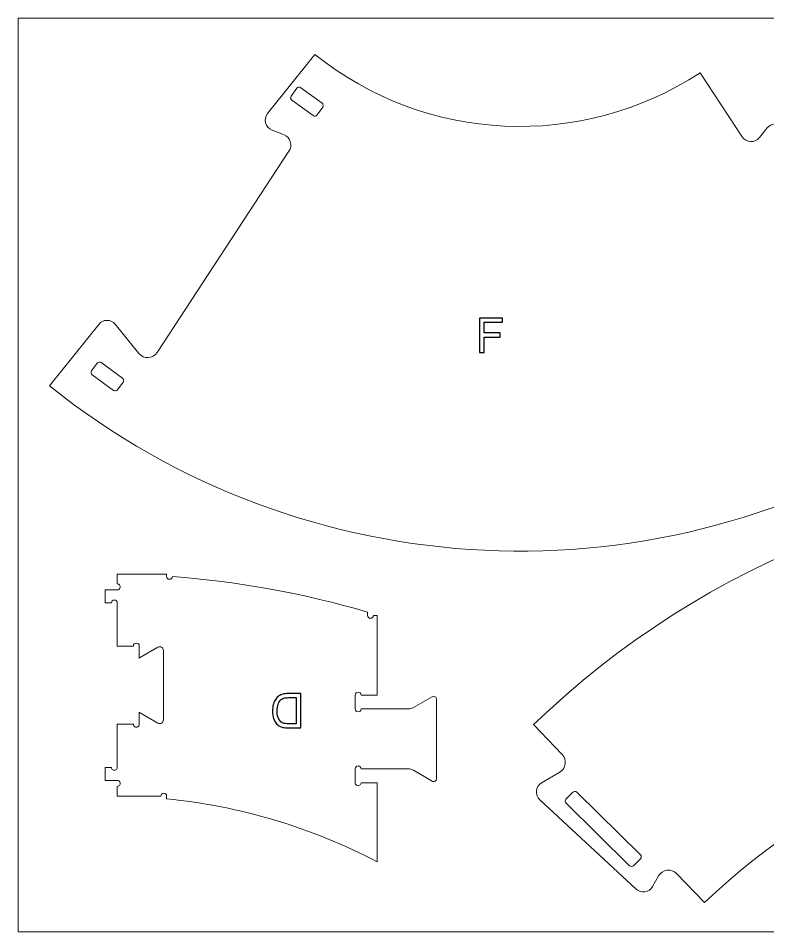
# Model space of a CAD drawing. Header units: centimetres. Extents: x -670 to -420, y -1468 to -1343.
# Drawn here: x -670.4 to -567.8, y -1467.8 to -1342.8 of the extents above; entities that cross this region are included whole.
import ezdxf

# ---------------------------------------------------------------- set-up
doc = ezdxf.new("R2010")
doc.units = ezdxf.units.CM
doc.header["$MEASUREMENT"] = 0
for name, color, linetype in [('decoupe', 7, 'Continuous'), ('lettres', 7, 'Continuous'), ('planche', 7, 'Continuous'), ('trous', 7, 'Continuous')]:
    doc.layers.add(name, color=color, linetype=linetype)

msp = doc.modelspace()

# ---------------------------------------------------------------- linework, layer by layer
at = {"layer": 'decoupe', "color": 5, "lineweight": 9}
for points, knots in [([(-577.07263, -1350.23941), (-577.07263, -1350.23941), (-571.31087, -1359.01096), (-571.31087, -1359.01096), (-571.05676, -1359.39776), (-570.63325, -1359.64002), (-570.17105, -1359.66302), (-569.70873, -1359.68603), (-569.26325, -1359.487), (-568.97208, -1359.12739), (-568.97208, -1359.12739), (-567.90243, -1357.80642), (-567.90243, -1357.80642), (-567.60742, -1357.44216), (-567.16346, -1357.23093), (-566.69475, -1357.23186), (-566.22604, -1357.23279), (-565.78289, -1357.44588), (-565.48939, -1357.8113), (-565.48939, -1357.8113), (-545.03758, -1383.27544), (-545.03758, -1383.27544), (-544.72759, -1383.66142), (-544.62058, -1384.1722), (-544.74966, -1384.6502), (-544.87875, -1385.12809), (-545.22837, -1385.51559), (-545.69057, -1385.69301), (-545.69057, -1385.69301), (-550.47354, -1387.52905), (-550.47354, -1387.52905), (-550.88323, -1387.68625), (-551.19962, -1388.02065), (-551.33417, -1388.43824), (-551.4686, -1388.85594), (-551.40678, -1389.3121), (-551.16592, -1389.6788), (-551.16592, -1389.6788), (-545.1676, -1398.81042), (-545.1676, -1398.81042), (-582.48501, -1423.29462), (-631.31896, -1420.98859), (-666.16314, -1393.097), (-666.16314, -1393.097), (-659.41515, -1384.67414), (-659.41515, -1384.67414), (-659.14083, -1384.33173), (-658.72615, -1384.13199), (-658.2873, -1384.13083), (-657.84856, -1384.12967), (-657.43283, -1384.32731), (-657.15665, -1384.66833), (-657.15665, -1384.66833), (-653.92435, -1388.65981), (-653.92435, -1388.65981), (-653.61285, -1389.04452), (-653.13623, -1389.25738), (-652.64184, -1389.2324), (-652.14734, -1389.20753), (-651.69454, -1388.94785), (-651.42324, -1388.53375), (-651.42324, -1388.53375), (-633.38238, -1360.99584), (-633.38238, -1360.99584), (-633.12548, -1360.6037), (-633.05983, -1360.11651), (-633.20379, -1359.67034), (-633.34775, -1359.22429), (-633.68587, -1358.86735), (-634.12344, -1358.69934), (-634.12344, -1358.69934), (-635.69817, -1358.09492), (-635.69817, -1358.09492), (-636.13028, -1357.929), (-636.45724, -1357.56684), (-636.57819, -1357.12008), (-636.69915, -1356.67345), (-636.59957, -1356.19579), (-636.31014, -1355.83456), (-636.31014, -1355.83456), (-629.83404, -1347.75108), (-629.83404, -1347.75108), (-614.63345, -1359.89738), (-593.34891, -1360.90126), (-577.07263, -1350.23941)], [0, 0, 0, 0, 0.035714286, 0.035714286, 0.035714286, 0.071428571, 0.071428571, 0.071428571, 0.107142857, 0.107142857, 0.107142857, 0.142857143, 0.142857143, 0.142857143, 0.178571429, 0.178571429, 0.178571429, 0.214285714, 0.214285714, 0.214285714, 0.25, 0.25, 0.25, 0.285714286, 0.285714286, 0.285714286, 0.321428571, 0.321428571, 0.321428571, 0.357142857, 0.357142857, 0.357142857, 0.392857143, 0.392857143, 0.392857143, 0.428571429, 0.428571429, 0.428571429, 0.464285714, 0.464285714, 0.464285714, 0.5, 0.5, 0.5, 0.535714286, 0.535714286, 0.535714286, 0.571428571, 0.571428571, 0.571428571, 0.607142857, 0.607142857, 0.607142857, 0.642857143, 0.642857143, 0.642857143, 0.678571429, 0.678571429, 0.678571429, 0.714285714, 0.714285714, 0.714285714, 0.75, 0.75, 0.75, 0.785714286, 0.785714286, 0.785714286, 0.821428571, 0.821428571, 0.821428571, 0.857142857, 0.857142857, 0.857142857, 0.892857143, 0.892857143, 0.892857143, 0.928571429, 0.928571429, 0.928571429, 0.964285714, 0.964285714, 0.964285714, 1, 1, 1, 1]), ([(-576.47918, -1463.80788), (-576.47918, -1463.80788), (-580.29974, -1459.83777), (-580.29974, -1459.83777), (-580.6393, -1459.48508), (-581.12542, -1459.31342), (-581.61114, -1459.37483), (-582.09687, -1459.43636), (-582.52504, -1459.7237), (-582.7659, -1460.14992), (-582.7659, -1460.14992), (-583.59706, -1461.62032), (-583.59706, -1461.62032), (-583.81535, -1462.00636), (-584.19818, -1462.27131), (-584.63639, -1462.3395), (-585.0746, -1462.40769), (-585.51996, -1462.27161), (-585.84516, -1461.97018), (-585.84516, -1461.97018), (-599.04211, -1449.73623), (-599.04211, -1449.73623), (-599.3781, -1449.4248), (-599.54714, -1448.97291), (-599.49796, -1448.51748), (-599.44891, -1448.06194), (-599.18738, -1447.65654), (-598.79272, -1447.42378), (-598.79272, -1447.42378), (-596.3062, -1445.95776), (-596.3062, -1445.95776), (-595.89771, -1445.717), (-595.62189, -1445.30243), (-595.55771, -1444.83261), (-595.49342, -1444.36279), (-595.6478, -1443.88942), (-595.97657, -1443.54778), (-595.97657, -1443.54778), (-599.91658, -1439.4536), (-599.91658, -1439.4536), (-576.33804, -1416.78137), (-544.63463, -1404.54029), (-511.93772, -1405.4838), (-479.2408, -1406.42742), (-448.296, -1420.47644), (-426.06424, -1444.4707), (-426.06424, -1444.4707), (-454.32225, -1463.9083), (-454.32225, -1463.9083), (-488.39557, -1431.047), (-542.35198, -1431.00265), (-576.47918, -1463.80788)], [0, 0, 0, 0, 0.058823529, 0.058823529, 0.058823529, 0.117647059, 0.117647059, 0.117647059, 0.176470588, 0.176470588, 0.176470588, 0.235294118, 0.235294118, 0.235294118, 0.294117647, 0.294117647, 0.294117647, 0.352941176, 0.352941176, 0.352941176, 0.411764706, 0.411764706, 0.411764706, 0.470588235, 0.470588235, 0.470588235, 0.529411765, 0.529411765, 0.529411765, 0.588235294, 0.588235294, 0.588235294, 0.647058824, 0.647058824, 0.647058824, 0.705882353, 0.705882353, 0.705882353, 0.764705882, 0.764705882, 0.764705882, 0.823529412, 0.823529412, 0.823529412, 0.882352941, 0.882352941, 0.882352941, 0.941176471, 0.941176471, 0.941176471, 1, 1, 1, 1]), ([(-650.92494, -1449.23144), (-650.92494, -1449.01056), (-650.74589, -1448.8314), (-650.5249, -1448.8314), (-650.30402, -1448.8314), (-650.12497, -1449.01056), (-650.12497, -1449.23144), (-650.12497, -1449.23144), (-650.12497, -1449.60917), (-650.12497, -1449.60917), (-640.05813, -1450.60225), (-630.27607, -1453.52084), (-621.31095, -1458.20597), (-621.31095, -1458.20597), (-621.31095, -1447.40353), (-621.31095, -1447.40353), (-621.31095, -1447.40353), (-623.51089, -1447.40353), (-623.51089, -1447.40353), (-623.51089, -1447.54645), (-623.58711, -1447.67844), (-623.71086, -1447.7499), (-623.8346, -1447.82135), (-623.98716, -1447.82135), (-624.1109, -1447.7499), (-624.23464, -1447.67844), (-624.31086, -1447.54645), (-624.31086, -1447.40353), (-624.31086, -1447.40353), (-624.31086, -1445.50348), (-624.31086, -1445.50348), (-624.31086, -1445.2826), (-624.13181, -1445.10355), (-623.91094, -1445.10355), (-623.68994, -1445.10355), (-623.51089, -1445.2826), (-623.51089, -1445.50348), (-623.51089, -1445.50348), (-621.16095, -1445.50348), (-621.16095, -1445.50348), (-621.16095, -1445.50348), (-617.0628, -1445.50348), (-617.0628, -1445.50348), (-616.79951, -1445.50348), (-616.54087, -1445.57284), (-616.31279, -1445.70448), (-616.31279, -1445.70448), (-613.7609, -1447.17778), (-613.7609, -1447.17778), (-613.63716, -1447.24923), (-613.48472, -1447.24923), (-613.36086, -1447.17778), (-613.23712, -1447.10632), (-613.1609, -1446.97433), (-613.1609, -1446.83141), (-613.1609, -1446.83141), (-613.1609, -1435.97564), (-613.1609, -1435.97564), (-613.1609, -1435.83273), (-613.23712, -1435.70062), (-613.36086, -1435.62916), (-613.48472, -1435.55771), (-613.63716, -1435.55771), (-613.7609, -1435.62916), (-613.7609, -1435.62916), (-616.31279, -1437.10257), (-616.31279, -1437.10257), (-616.54087, -1437.23421), (-616.79951, -1437.30346), (-617.0628, -1437.30346), (-617.0628, -1437.30346), (-621.16095, -1437.30346), (-621.16095, -1437.30346), (-621.16095, -1437.30346), (-623.51089, -1437.30346), (-623.51089, -1437.30346), (-623.51089, -1437.52446), (-623.68994, -1437.70351), (-623.91094, -1437.70351), (-624.13181, -1437.70351), (-624.31086, -1437.52446), (-624.31086, -1437.30346), (-624.31086, -1437.30346), (-624.31086, -1435.40352), (-624.31086, -1435.40352), (-624.31086, -1435.18264), (-624.13181, -1435.00348), (-623.91094, -1435.00348), (-623.68994, -1435.00348), (-623.51089, -1435.18264), (-623.51089, -1435.40352), (-623.51089, -1435.40352), (-621.31095, -1435.40352), (-621.31095, -1435.40352), (-621.31095, -1435.40352), (-621.31095, -1424.5036), (-621.31095, -1424.5036), (-621.31095, -1424.5036), (-621.82497, -1424.5036), (-621.82497, -1424.5036), (-621.82497, -1424.72448), (-622.00414, -1424.90352), (-622.22502, -1424.90352), (-622.44589, -1424.90352), (-622.62494, -1424.72448), (-622.62494, -1424.5036), (-622.62494, -1424.5036), (-622.62494, -1424.04337), (-622.62494, -1424.04337), (-631.33143, -1421.49729), (-640.28121, -1419.8726), (-649.32697, -1419.19626), (-649.34312, -1419.41632), (-649.53437, -1419.58178), (-649.75455, -1419.56609), (-649.97462, -1419.55029), (-650.14042, -1419.35916), (-650.12497, -1419.13909), (-650.12497, -1419.13909), (-650.12497, -1418.86419), (-650.12497, -1418.86419), (-650.12497, -1418.86419), (-656.87492, -1418.86419), (-656.87492, -1418.86419), (-656.87492, -1418.86419), (-656.87492, -1420.1977), (-656.87492, -1420.1977), (-656.73201, -1420.1977), (-656.60002, -1420.27392), (-656.52856, -1420.39778), (-656.4571, -1420.52153), (-656.4571, -1420.67397), (-656.52856, -1420.79771), (-656.60002, -1420.92145), (-656.73201, -1420.99779), (-656.87492, -1420.99779), (-656.87492, -1420.99779), (-658.52494, -1420.99779), (-658.52494, -1420.99779), (-658.52494, -1420.99779), (-658.52494, -1422.79769), (-658.52494, -1422.79769), (-658.52494, -1422.79769), (-657.67489, -1422.79769), (-657.67489, -1422.79769), (-657.67489, -1422.57681), (-657.49585, -1422.39777), (-657.27497, -1422.39777), (-657.05397, -1422.39777), (-656.87492, -1422.57681), (-656.87492, -1422.79769), (-656.87492, -1422.79769), (-656.87492, -1428.69783), (-656.87492, -1428.69783), (-656.87492, -1428.69783), (-654.67498, -1428.69783), (-654.67498, -1428.69783), (-654.67498, -1428.47696), (-654.49581, -1428.29791), (-654.27494, -1428.29791), (-654.05406, -1428.29791), (-653.87489, -1428.47696), (-653.87489, -1428.69783), (-653.87489, -1428.69783), (-653.87489, -1430.33681), (-653.87489, -1430.33681), (-653.87489, -1430.33681), (-653.85072, -1430.3238), (-653.85072, -1430.3238), (-653.85072, -1430.3238), (-653.82691, -1430.31032), (-653.82691, -1430.31032), (-653.82691, -1430.31032), (-651.31081, -1428.85771), (-651.31081, -1428.85771), (-651.15616, -1428.76836), (-650.96549, -1428.76836), (-650.81084, -1428.85771), (-650.65619, -1428.94695), (-650.5608, -1429.11205), (-650.5608, -1429.29064), (-650.5608, -1429.29064), (-650.5608, -1438.80499), (-650.5608, -1438.80499), (-650.5608, -1438.98369), (-650.65619, -1439.14868), (-650.81084, -1439.23803), (-650.96549, -1439.32738), (-651.15616, -1439.32738), (-651.31081, -1439.23803), (-651.31081, -1439.23803), (-653.82691, -1437.78542), (-653.82691, -1437.78542), (-653.82691, -1437.78542), (-653.85072, -1437.77194), (-653.85072, -1437.77194), (-653.85072, -1437.77194), (-653.87489, -1437.75893), (-653.87489, -1437.75893), (-653.87489, -1437.75893), (-653.87489, -1439.39779), (-653.87489, -1439.39779), (-653.87489, -1439.54071), (-653.95123, -1439.67282), (-654.07497, -1439.74427), (-654.19871, -1439.81573), (-654.35116, -1439.81573), (-654.4749, -1439.74427), (-654.59864, -1439.67282), (-654.67498, -1439.54071), (-654.67498, -1439.39779), (-654.67498, -1439.39779), (-656.87492, -1439.39779), (-656.87492, -1439.39779), (-656.87492, -1439.39779), (-656.87492, -1445.29793), (-656.87492, -1445.29793), (-656.87492, -1445.44085), (-656.95115, -1445.57296), (-657.07489, -1445.64441), (-657.19875, -1445.71587), (-657.35119, -1445.71587), (-657.47493, -1445.64441), (-657.59867, -1445.57296), (-657.67489, -1445.44085), (-657.67489, -1445.29793), (-657.67489, -1445.29793), (-658.52494, -1445.29793), (-658.52494, -1445.29793), (-658.52494, -1445.29793), (-658.52494, -1447.09795), (-658.52494, -1447.09795), (-658.52494, -1447.09795), (-656.87492, -1447.09795), (-656.87492, -1447.09795), (-656.73201, -1447.09795), (-656.60002, -1447.17417), (-656.52856, -1447.29792), (-656.4571, -1447.42166), (-656.4571, -1447.57422), (-656.52856, -1447.69796), (-656.60002, -1447.8217), (-656.73201, -1447.89792), (-656.87492, -1447.89792), (-656.87492, -1447.89792), (-656.87492, -1449.23144), (-656.87492, -1449.23144), (-656.87492, -1449.23144), (-650.92494, -1449.23144), (-650.92494, -1449.23144)], [0, 0, 0, 0, 0.012048193, 0.012048193, 0.012048193, 0.024096386, 0.024096386, 0.024096386, 0.036144578, 0.036144578, 0.036144578, 0.048192771, 0.048192771, 0.048192771, 0.060240964, 0.060240964, 0.060240964, 0.072289157, 0.072289157, 0.072289157, 0.084337349, 0.084337349, 0.084337349, 0.096385542, 0.096385542, 0.096385542, 0.108433735, 0.108433735, 0.108433735, 0.120481928, 0.120481928, 0.120481928, 0.13253012, 0.13253012, 0.13253012, 0.144578313, 0.144578313, 0.144578313, 0.156626506, 0.156626506, 0.156626506, 0.168674699, 0.168674699, 0.168674699, 0.180722892, 0.180722892, 0.180722892, 0.192771084, 0.192771084, 0.192771084, 0.204819277, 0.204819277, 0.204819277, 0.21686747, 0.21686747, 0.21686747, 0.228915663, 0.228915663, 0.228915663, 0.240963855, 0.240963855, 0.240963855, 0.253012048, 0.253012048, 0.253012048, 0.265060241, 0.265060241, 0.265060241, 0.277108434, 0.277108434, 0.277108434, 0.289156627, 0.289156627, 0.289156627, 0.301204819, 0.301204819, 0.301204819, 0.313253012, 0.313253012, 0.313253012, 0.325301205, 0.325301205, 0.325301205, 0.337349398, 0.337349398, 0.337349398, 0.34939759, 0.34939759, 0.34939759, 0.361445783, 0.361445783, 0.361445783, 0.373493976, 0.373493976, 0.373493976, 0.385542169, 0.385542169, 0.385542169, 0.397590361, 0.397590361, 0.397590361, 0.409638554, 0.409638554, 0.409638554, 0.421686747, 0.421686747, 0.421686747, 0.43373494, 0.43373494, 0.43373494, 0.445783133, 0.445783133, 0.445783133, 0.457831325, 0.457831325, 0.457831325, 0.469879518, 0.469879518, 0.469879518, 0.481927711, 0.481927711, 0.481927711, 0.493975904, 0.493975904, 0.493975904, 0.506024096, 0.506024096, 0.506024096, 0.518072289, 0.518072289, 0.518072289, 0.530120482, 0.530120482, 0.530120482, 0.542168675, 0.542168675, 0.542168675, 0.554216867, 0.554216867, 0.554216867, 0.56626506, 0.56626506, 0.56626506, 0.578313253, 0.578313253, 0.578313253, 0.590361446, 0.590361446, 0.590361446, 0.602409639, 0.602409639, 0.602409639, 0.614457831, 0.614457831, 0.614457831, 0.626506024, 0.626506024, 0.626506024, 0.638554217, 0.638554217, 0.638554217, 0.65060241, 0.65060241, 0.65060241, 0.662650602, 0.662650602, 0.662650602, 0.674698795, 0.674698795, 0.674698795, 0.686746988, 0.686746988, 0.686746988, 0.698795181, 0.698795181, 0.698795181, 0.710843373, 0.710843373, 0.710843373, 0.722891566, 0.722891566, 0.722891566, 0.734939759, 0.734939759, 0.734939759, 0.746987952, 0.746987952, 0.746987952, 0.759036145, 0.759036145, 0.759036145, 0.771084337, 0.771084337, 0.771084337, 0.78313253, 0.78313253, 0.78313253, 0.795180723, 0.795180723, 0.795180723, 0.807228916, 0.807228916, 0.807228916, 0.819277108, 0.819277108, 0.819277108, 0.831325301, 0.831325301, 0.831325301, 0.843373494, 0.843373494, 0.843373494, 0.855421687, 0.855421687, 0.855421687, 0.86746988, 0.86746988, 0.86746988, 0.879518072, 0.879518072, 0.879518072, 0.891566265, 0.891566265, 0.891566265, 0.903614458, 0.903614458, 0.903614458, 0.915662651, 0.915662651, 0.915662651, 0.927710843, 0.927710843, 0.927710843, 0.939759036, 0.939759036, 0.939759036, 0.951807229, 0.951807229, 0.951807229, 0.963855422, 0.963855422, 0.963855422, 0.975903614, 0.975903614, 0.975903614, 0.987951807, 0.987951807, 0.987951807, 1, 1, 1, 1])]:
    msp.add_open_spline(points, degree=3, knots=knots, dxfattribs=at)
at = {"layer": 'lettres', "color": 230}
for points, knots in [([(-607.28729, -1388.53325), (-607.28729, -1388.53325), (-607.28729, -1383.84974), (-607.28729, -1383.84974), (-607.28729, -1383.84974), (-604.12789, -1383.84974), (-604.12789, -1383.84974), (-604.12789, -1383.84974), (-604.12789, -1384.39921), (-604.12789, -1384.39921), (-604.12789, -1384.39921), (-606.66588, -1384.39921), (-606.66588, -1384.39921), (-606.66588, -1384.39921), (-606.66588, -1385.8579), (-606.66588, -1385.8579), (-606.66588, -1385.8579), (-604.46803, -1385.8579), (-604.46803, -1385.8579), (-604.46803, -1385.8579), (-604.46803, -1386.40736), (-604.46803, -1386.40736), (-604.46803, -1386.40736), (-606.66588, -1386.40736), (-606.66588, -1386.40736), (-606.66588, -1386.40736), (-606.66588, -1388.53325), (-606.66588, -1388.53325), (-606.66588, -1388.53325), (-607.28729, -1388.53325), (-607.28729, -1388.53325)], [0, 0, 0, 0, 0.1, 0.1, 0.1, 0.2, 0.2, 0.2, 0.3, 0.3, 0.3, 0.4, 0.4, 0.4, 0.5, 0.5, 0.5, 0.6, 0.6, 0.6, 0.7, 0.7, 0.7, 0.8, 0.8, 0.8, 0.9, 0.9, 0.9, 1, 1, 1, 1]), ([(-631.76069, -1435.2082), (-631.76069, -1435.2082), (-631.76069, -1439.89171), (-631.76069, -1439.89171), (-631.76069, -1439.89171), (-633.37419, -1439.89171), (-633.37419, -1439.89171), (-633.73832, -1439.89171), (-634.01632, -1439.86881), (-634.2082, -1439.8252), (-634.47639, -1439.76306), (-634.70533, -1439.65077), (-634.89502, -1439.48942), (-635.1425, -1439.2801), (-635.32674, -1439.01409), (-635.44885, -1438.68921), (-635.57204, -1438.36433), (-635.63309, -1437.99258), (-635.63309, -1437.57503), (-635.63309, -1437.21962), (-635.59166, -1436.90455), (-635.50881, -1436.62982), (-635.42595, -1436.35509), (-635.31911, -1436.12724), (-635.18938, -1435.94736), (-635.05855, -1435.76747), (-634.91683, -1435.62575), (-634.76202, -1435.52327), (-634.6083, -1435.4197), (-634.42188, -1435.3412), (-634.20384, -1435.28778), (-633.9847, -1435.23436), (-633.73396, -1435.2082), (-633.45051, -1435.2082), (-633.45051, -1435.2082), (-631.76069, -1435.2082), (-631.76069, -1435.2082)], [0, 0, 0, 0, 0.083333333, 0.083333333, 0.083333333, 0.166666667, 0.166666667, 0.166666667, 0.25, 0.25, 0.25, 0.333333333, 0.333333333, 0.333333333, 0.416666667, 0.416666667, 0.416666667, 0.5, 0.5, 0.5, 0.583333333, 0.583333333, 0.583333333, 0.666666667, 0.666666667, 0.666666667, 0.75, 0.75, 0.75, 0.833333333, 0.833333333, 0.833333333, 0.916666667, 0.916666667, 0.916666667, 1, 1, 1, 1]), ([(-632.38211, -1435.75766), (-632.38211, -1435.75766), (-633.38073, -1435.75766), (-633.38073, -1435.75766), (-633.68926, -1435.75766), (-633.93128, -1435.78601), (-634.10681, -1435.84379), (-634.28233, -1435.90157), (-634.42188, -1435.98224), (-634.52653, -1436.0869), (-634.67262, -1436.23408), (-634.78709, -1436.4325), (-634.86886, -1436.68106), (-634.95062, -1436.92963), (-634.99205, -1437.23052), (-634.99205, -1437.58484), (-634.99205, -1438.07543), (-634.91138, -1438.45264), (-634.75112, -1438.71647), (-634.59086, -1438.9803), (-634.39571, -1439.15691), (-634.16568, -1439.24631), (-633.99997, -1439.31063), (-633.73287, -1439.34224), (-633.36438, -1439.34224), (-633.36438, -1439.34224), (-632.38211, -1439.34224), (-632.38211, -1439.34224), (-632.38211, -1439.34224), (-632.38211, -1435.75766), (-632.38211, -1435.75766)], [0, 0, 0, 0, 0.1, 0.1, 0.1, 0.2, 0.2, 0.2, 0.3, 0.3, 0.3, 0.4, 0.4, 0.4, 0.5, 0.5, 0.5, 0.6, 0.6, 0.6, 0.7, 0.7, 0.7, 0.8, 0.8, 0.8, 0.9, 0.9, 0.9, 1, 1, 1, 1])]:
    msp.add_open_spline(points, degree=3, knots=knots, dxfattribs=at)
at = {"layer": 'planche', "lineweight": 20}
msp.add_lwpolyline([(-670.43659, -1467.79109), (-420.43659, -1467.79109), (-420.43659, -1342.79109), (-670.43659, -1342.79109), (-670.43659, -1467.79109)], close=True, dxfattribs=at)
at = {"layer": 'trous', "color": 3, "lineweight": 20}
for points in [[(-630.07291, -1356.10376), (-630.07291, -1356.10376), (-632.98541, -1353.9877), (-632.98541, -1353.9877), (-633.16341, -1353.85838), (-633.20321, -1353.60699), (-633.07391, -1353.42902), (-633.07391, -1353.42902), (-632.30974, -1352.37724), (-632.30974, -1352.37724), (-632.18044, -1352.19927), (-631.92906, -1352.15944), (-631.75106, -1352.28877), (-631.75106, -1352.28877), (-628.83856, -1354.40482), (-628.83856, -1354.40482), (-628.66057, -1354.53414), (-628.62077, -1354.78553), (-628.75007, -1354.9635), (-628.75007, -1354.9635), (-629.51423, -1356.01528), (-629.51423, -1356.01528), (-629.64353, -1356.19325), (-629.89491, -1356.23308), (-630.07291, -1356.10376)], [(-657.40011, -1393.71644), (-657.40011, -1393.71644), (-660.31262, -1391.60039), (-660.31262, -1391.60039), (-660.49061, -1391.47107), (-660.53041, -1391.21968), (-660.40111, -1391.04171), (-660.40111, -1391.04171), (-659.63695, -1389.98993), (-659.63695, -1389.98993), (-659.50764, -1389.81196), (-659.25626, -1389.77213), (-659.07827, -1389.90145), (-659.07827, -1389.90145), (-656.16576, -1392.01751), (-656.16576, -1392.01751), (-655.98777, -1392.14683), (-655.94797, -1392.39822), (-656.07727, -1392.57619), (-656.07727, -1392.57619), (-656.84143, -1393.62797), (-656.84143, -1393.62797), (-656.97074, -1393.80594), (-657.22212, -1393.84577), (-657.40011, -1393.71644)], [(-594.53907, -1448.71577), (-594.53907, -1448.71577), (-595.44893, -1449.64305), (-595.44893, -1449.64305), (-595.60318, -1449.80025), (-595.60077, -1450.05508), (-595.44355, -1450.20935), (-595.44355, -1450.20935), (-586.73602, -1458.7533), (-586.73602, -1458.7533), (-586.57881, -1458.90756), (-586.32398, -1458.90514), (-586.16973, -1458.74794), (-586.16973, -1458.74794), (-585.25987, -1457.82066), (-585.25987, -1457.82066), (-585.10562, -1457.66346), (-585.10803, -1457.40863), (-585.26525, -1457.25436), (-585.26525, -1457.25436), (-593.97277, -1448.71041), (-593.97277, -1448.71041), (-594.12999, -1448.55615), (-594.38482, -1448.55857), (-594.53907, -1448.71577)]]:
    msp.add_open_spline(points, degree=3, knots=[0, 0, 0, 0, 0.125, 0.125, 0.125, 0.25, 0.25, 0.25, 0.375, 0.375, 0.375, 0.5, 0.5, 0.5, 0.625, 0.625, 0.625, 0.75, 0.75, 0.75, 0.875, 0.875, 0.875, 1, 1, 1, 1], dxfattribs=at)

doc.saveas('drawing.dxf')
